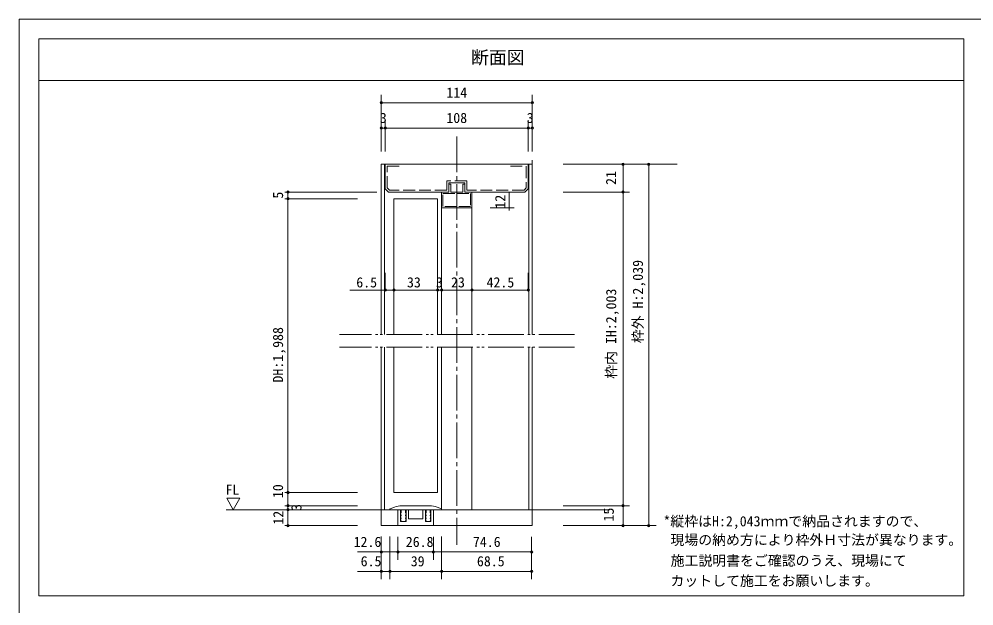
# Model space of a CAD drawing. Units: millimetres on the paper, enlarged 5 times, with parts at other scales. Extents: x -1000 to 1000, y -692 to 692.
# Drawn here: x -1000 to 202, y -46 to 692 of the extents above; entities that cross this region are included whole.
import ezdxf
from ezdxf.enums import TextEntityAlignment as Align

# ---------------------------------------------------------------- set-up
doc = ezdxf.new("R2010")
doc.units = ezdxf.units.MM
doc.header["$LTSCALE"] = 5
doc.header["$PDMODE"] = 32
doc.header["$PDSIZE"] = 3
for name, pattern in [('CHAIN2', [12, 9, -1, 1, -1]), ('DASHED3', [4, 3, -1]), ('DOUBLE_CHAIN2', [12.8, 9, -1, 0.6, -0.6, 0.6, -1])]:
    doc.linetypes.add(name, pattern=pattern)
for name, color, linetype, lineweight in [('1-0_下線', 7, 'Continuous', 20), ('1-1_0', 7, 'Continuous', 20), ('2-0_18', 7, 'Continuous', 20)]:
    doc.layers.add(name, color=color, linetype=linetype, lineweight=lineweight)
doc.styles.add('ＭＳ ゴシック', font='')
doc.styles.get('ＭＳ ゴシック').set_extended_font_data('MS Gothic')

msp = doc.modelspace()

# ---------------------------------------------------------------- linework, layer by layer
at = {"layer": '1-0_下線'}
for p, q in [((-975, 667.5), (190, 667.5)), ((-975, 667.5), (190, 667.5)), ((-975, -33.75), (-975, 667.5)), ((190, -33.75), (190, 667.5)), ((190, -33.75), (190, 667.5)), ((190, -33.75), (190, 667.5)), ((190, 615), (-975, 615)), ((-975, 615), (190, 615)), ((190, -33.75), (-975, -33.75))]:
    msp.add_line(p, q, dxfattribs=at)
for points in [[(190, -33.75), (-975, -33.75), (-975, 667.5)], [(-975, 615), (190, 615), (-975, 615)]]:
    msp.add_lwpolyline(points, dxfattribs=at)
at = {"layer": '1-1_0'}
for p, q in [((-975, 667.5), (190, 667.5)), ((190, -33.75), (190, 667.5)), ((-975, 615), (190, 615))]:
    msp.add_line(p, q, dxfattribs=at)
msp.add_lwpolyline([(-1000, -692.5), (1000, -692.5), (1000, 692.5), (-1000, 692.5)], close=True, dxfattribs=at)
msp.add_lwpolyline([(190, -33.75), (-975, -33.75), (-975, 667.5)], dxfattribs=at)
at = {"layer": '2-0_18', "color": 4, "lineweight": 9}
for p, q in [((-543.799, 597.223), (-543.799, 525.818)), ((-353.799, 597.223), (-353.799, 525.818)), ((-543.799, 587.223), (-353.799, 587.223)), ((-543.799, 565.346), (-543.799, 525.818)), ((-538.799, 565.346), (-538.799, 525.818)), ((-358.799, 565.346), (-358.799, 525.818)), ((-353.799, 565.346), (-353.799, 525.818)), ((-538.799, 555.346), (-543.799, 555.346)), ((-358.799, 555.346), (-538.799, 555.346)), ((-353.799, 555.346), (-358.799, 555.346))]:
    msp.add_line(p, q, dxfattribs=at)
at = {"layer": '2-0_18', "linetype": 'CHAIN2'}
msp.add_line((-448.799, 544.684), (-448.799, 30.579), dxfattribs=at)
at = {"layer": '2-0_18'}
for p, q in [((-543.799, 509.717), (-538.799, 509.717)), ((-543.799, 295.606), (-543.799, 509.717)), ((-539.633, 295.606), (-539.633, 509.717)), ((-538.799, 509.717), (-448.799, 509.717)), ((-538.799, 509.717), (-358.799, 509.717)), ((-538.799, 478.884), (-538.799, 509.717)), ((-353.799, 509.717), (-358.799, 509.717)), ((-358.799, 509.717), (-358.799, 478.884)), ((-357.966, 295.606), (-357.966, 509.717)), ((-353.799, 295.606), (-353.799, 514.717)), ((-353.799, 295.606), (-353.799, 509.717)), ((-314.772, 509.717), (-171.284, 509.717)), ((-239.342, 509.717), (-239.342, 54.826)), ((-207.003, 509.717), (-207.003, 54.826)), ((-456.299, 484.717), (-456.299, 474.717)), ((-436.299, 477.217), (-436.299, 488.884)), ((-549.3, 474.717), (-665.493, 474.717)), ((-661.424, 54.826), (-661.424, 474.717)), ((-382.642, 474.717), (-382.642, 451.712)), ((-314.772, 474.717), (-234.575, 474.717)), ((-239.342, 474.717), (-231.378, 474.717)), ((-573.707, 466.384), (-665.499, 466.384)), ((-573.701, 466.384), (-665.493, 466.384)), ((-527.966, 466.384), (-527.966, 295.606)), ((-527.966, 466.384), (-472.966, 466.384)), ((-472.966, 466.384), (-472.966, 295.606)), ((-467.966, 454.717), (-467.966, 295.606)), ((-429.633, 454.717), (-429.633, 295.606)), ((-406.646, 454.717), (-376.333, 454.717)), ((-538.799, 372.933), (-538.799, 351.273)), ((-358.799, 372.933), (-358.799, 351.273)), ((-583.455, 351.273), (-358.799, 351.273)), ((-543.799, 74.832), (-543.799, 279.587)), ((-539.633, 74.832), (-539.633, 279.587)), ((-472.966, 279.587), (-472.966, 96.499)), ((-467.966, 74.828), (-467.966, 279.587)), ((-429.633, 79.832), (-429.633, 279.587)), ((-429.633, 74.832), (-429.633, 279.587)), ((-357.966, 74.832), (-357.966, 279.587)), ((-353.799, 74.832), (-353.799, 279.587)), ((-573.707, 96.499), (-665.499, 96.499)), ((-256.619, 74.832), (-739.254, 74.832)), ((-573.701, 74.832), (-727.508, 74.832)), ((-573.707, 79.832), (-665.499, 79.832)), ((-573.707, 74.832), (-665.499, 74.832)), ((-543.799, 74.832), (-448.799, 74.832)), ((-543.799, 74.832), (-543.799, 54.826)), ((-543.071, 74.832), (-448.071, 74.832)), ((-532.973, 75.331), (-532.973, 74.832)), ((-532.973, 74.832), (-518.804, 74.832)), ((-518.804, 74.833), (-532.971, 74.833)), ((-532.97, 75.333), (-532.97, 74.833)), ((-532.731, 75.763), (-527.359, 77.962)), ((-519.64, 74.828), (-519.64, 59.828)), ((-518.804, 74.832), (-518.804, 71.084)), ((-517.878, 79.83), (-483.059, 79.829)), ((-513.471, 74.832), (-513.471, 71.084)), ((-513.471, 74.832), (-487.468, 74.832)), ((-512.639, 74.828), (-512.639, 59.828)), ((-509.473, 74.828), (-509.473, 63.159)), ((-491.47, 63.159), (-491.47, 74.828)), ((-488.304, 59.828), (-488.304, 74.828)), ((-487.468, 71.083), (-487.468, 74.831)), ((-482.133, 74.832), (-467.966, 74.832)), ((-482.133, 71.083), (-482.133, 74.831)), ((-481.303, 59.828), (-481.303, 74.828)), ((-478.137, 54.826), (-478.137, 74.828)), ((-468.207, 75.762), (-473.578, 77.961)), ((-467.967, 75.331), (-467.967, 74.832)), ((-353.799, 74.832), (-448.799, 74.832)), ((-353.799, 74.832), (-448.071, 74.832)), ((-314.772, 79.832), (-231.378, 79.832)), ((-519.639, 71.083), (-518.804, 71.083)), ((-519.639, 71.08), (-518.804, 67.328)), ((-519.639, 67.331), (-518.804, 67.331)), ((-519.639, 67.328), (-518.804, 63.579)), ((-519.639, 63.583), (-518.804, 63.583)), ((-519.639, 63.579), (-518.804, 59.83)), ((-513.471, 71.083), (-512.638, 71.083)), ((-512.638, 71.081), (-513.471, 67.329)), ((-513.471, 67.331), (-512.638, 67.331)), ((-512.638, 67.329), (-513.471, 63.58)), ((-513.471, 63.583), (-512.638, 63.583)), ((-512.638, 63.58), (-513.471, 59.831)), ((-509.473, 63.159), (-491.47, 63.159)), ((-488.303, 71.083), (-487.468, 71.083)), ((-488.303, 71.082), (-487.468, 67.33)), ((-488.303, 67.331), (-487.468, 67.331)), ((-488.303, 67.33), (-487.468, 63.582)), ((-488.303, 63.583), (-487.468, 63.583)), ((-488.303, 63.582), (-487.468, 59.832)), ((-481.301, 71.083), (-482.133, 67.331)), ((-482.133, 71.083), (-481.301, 71.083)), ((-481.301, 67.331), (-482.133, 63.583)), ((-482.133, 67.331), (-481.301, 67.331)), ((-482.133, 63.583), (-481.301, 63.583)), ((-481.301, 63.583), (-482.133, 59.834)), ((-573.707, 54.826), (-665.499, 54.826)), ((-522.807, 54.826), (-543.799, 54.826)), ((-522.807, 54.826), (-478.137, 54.826)), ((-519.64, 59.828), (-512.639, 59.828)), ((-488.304, 59.828), (-481.303, 59.828)), ((-314.772, 54.826), (-197.855, 54.826)), ((-543.804, -12.737), (-543.804, 41.152)), ((-543.804, 11.646), (-543.804, 40.632)), ((-532.969, -12.737), (-532.969, 41.152)), ((-522.807, 11.645), (-522.807, 40.632)), ((-522.806, 11.646), (-522.806, 40.632)), ((-478.137, 11.645), (-478.137, 40.632)), ((-478.137, 11.646), (-478.137, 40.632)), ((-478.137, 11.645), (-478.137, 40.632)), ((-467.966, -12.737), (-467.966, 41.152)), ((-354.534, 11.645), (-354.534, 40.632)), ((-543.804, 21.645), (-573.692, 21.645)), ((-543.804, 21.645), (-522.806, 21.645)), ((-522.807, 21.645), (-478.137, 21.645)), ((-522.806, 21.645), (-478.137, 21.645)), ((-354.534, 21.645), (-478.137, 21.645)), ((-478.137, 21.645), (-354.534, 21.645)), ((-467.966, -12.737), (-467.966, 21.645)), ((-354.534, -12.737), (-354.534, 21.645)), ((-543.804, -2.737), (-573.692, -2.737)), ((-543.804, -2.737), (-532.969, -2.737)), ((-532.969, -2.737), (-467.966, -2.737)), ((-467.966, -2.737), (-354.534, -2.737)), ((-467.966, -2.737), (-354.534, -2.737))]:
    msp.add_line(p, q, dxfattribs=at)
at = {"layer": '2-0_18', "linetype": 'DASHED3'}
for p, q in [((-381.299, 507.217), (-361.299, 507.217)), ((-361.299, 507.217), (-361.299, 479.919))]:
    msp.add_line(p, q, dxfattribs=at)
at = {"layer": '2-0_18', "linetype": 'DOUBLE_CHAIN2'}
for p, q in [((-300.348, 295.606), (-596.522, 295.606)), ((-300.348, 279.587), (-596.522, 279.587))]:
    msp.add_line(p, q, dxfattribs=at)
at = {"layer": '2-0_18', "linetype": 'DASHED3'}
for points in [[(-536.299, 479.919), (-536.299, 507.217), (-516.299, 507.217)], [(-436.299, 488.884), (-461.299, 488.884), (-461.299, 477.217), (-533.597, 477.217), (-536.299, 479.919)], [(-361.299, 479.919), (-364.002, 477.217), (-436.299, 477.217)]]:
    msp.add_lwpolyline(points, dxfattribs=at)
at = {"layer": '2-0_18'}
for points in [[(-438.799, 474.717), (-438.799, 486.384), (-458.799, 486.384), (-458.799, 474.717), (-534.633, 474.717), (-538.799, 478.884)], [(-458.799, 484.717), (-458.799, 474.717), (-467.966, 474.717)], [(-441.299, 484.717), (-441.299, 474.717), (-441.299, 484.717)], [(-441.299, 484.717), (-441.299, 474.717), (-441.299, 477.217), (-441.299, 474.717)], [(-438.799, 484.717), (-438.799, 474.717), (-429.633, 474.717)], [(-438.799, 474.717), (-429.633, 474.717), (-429.633, 454.717), (-448.799, 454.717), (-467.966, 454.717), (-467.966, 474.717), (-458.799, 474.717)], [(-456.299, 474.717), (-441.299, 474.717), (-456.299, 474.717)], [(-358.799, 478.884), (-362.966, 474.717), (-438.799, 474.717)], [(-527.966, 279.587), (-527.966, 96.499), (-472.966, 96.499)], [(-522.807, 74.828), (-522.807, 54.826), (-478.137, 54.826)], [(-478.137, 54.826), (-353.799, 54.826), (-353.799, 74.832)]]:
    msp.add_lwpolyline(points, dxfattribs=at)
for points in [[(-456.299, 484.717), (-458.799, 484.717), (-458.799, 474.717), (-458.799, 484.717)], [(-456.299, 484.717), (-456.299, 474.717), (-456.299, 477.217), (-456.299, 474.717)], [(-441.299, 484.717), (-438.799, 484.717), (-438.799, 474.717), (-438.799, 484.717)], [(-730.218, 74.832), (-721.972, 89.175), (-738.567, 89.175)]]:
    msp.add_lwpolyline(points, close=True, dxfattribs=at)
at = {"layer": '2-0_18', "linetype": 'DASHED3'}
msp.add_lwpolyline([(-431.299, 456.384), (-448.799, 456.384), (-466.299, 456.384), (-466.299, 473.05), (-448.799, 473.05), (-431.299, 473.05)], close=True, dxfattribs=at)
at = {"layer": '2-0_18'}
for centre, radius, start, end in [((-532.464, 75.331), 0.509, 122.01975, 180), ((-532.461, 75.333), 0.509, 122.01975, 180), ((-517.878, 54.849), 24.982, 90, 112.29801), ((-483.059, 54.847), 24.982, 67.70199, 90), ((-468.476, 75.331), 0.509, 0, 57.98025)]:
    msp.add_arc(centre, radius, start, end, dxfattribs=at)
at = {"layer": '2-0_18', "color": 4}
for p in [(-543.799, 587.223), (-353.799, 587.223), (-543.799, 555.346), (-538.799, 555.346), (-358.799, 555.346), (-353.799, 555.346)]:
    msp.add_point(p, dxfattribs=at)
at = {"layer": '2-0_18'}
for p in [(-239.342, 509.717), (-207.003, 509.717), (-661.424, 474.717), (-239.342, 474.717), (-661.424, 466.384), (-538.799, 351.273), (-527.966, 351.273), (-472.966, 351.273), (-467.966, 351.273), (-429.633, 351.273), (-358.799, 351.273), (-661.43, 96.499), (-661.43, 79.832), (-661.43, 74.832), (-239.342, 79.832), (-661.43, 54.826), (-239.342, 54.826), (-207.003, 54.826), (-543.804, 21.645), (-522.807, 21.645), (-522.806, 21.645), (-478.137, 21.645), (-478.137, 21.645), (-354.534, 21.645), (-543.804, -2.737), (-532.969, -2.737), (-467.966, -2.737), (-354.534, -2.737)]:
    msp.add_point(p, dxfattribs=at)

# ---------------------------------------------------------------- texts
at = {"layer": '1-1_0', "style": 'ＭＳ ゴシック'}
msp.add_text('断面図', height=16.5, dxfattribs=at).set_placement((-430.871, 630.989), align=Align.BOTTOM_LEFT)
at = {"layer": '2-0_18', "style": 'ＭＳ ゴシック'}
for s, p in [('114', (-461.924, 589.723)), ('3', (-545.674, 557.846)), ('108', (-461.924, 557.846)), ('3', (-360.674, 557.846)), ('6.5', (-575.333, 350.856)), ('33', (-511.483, 350.856)), ('3', (-474.953, 350.856)), ('23', (-455.987, 350.879)), ('42.5', (-411.288, 350.856)), ('FL', (-740.047, 89.73)), ('*縦枠はH:2,043ｍｍで納品されますので、', (-188.543, 50.086)), ('12.6', (-578.718, 24.145)), ('26.8', (-512.972, 24.145)), ('26.8', (-512.972, 24.145)), ('74.6', (-428.471, 24.145)), ('現場の納め方により枠外Ｈ寸法が異なります。', (-179.655, 26.623)), ('6.5', (-569.831, -0.237)), ('39', (-506.718, -0.237)), ('68.5', (-423.386, -0.237)), ('施工説明書をご確認のうえ、現場にて', (-179.536, 0.488)), ('カットして施工をお願いします。', (-179.655, -24.861))]:
    msp.add_text(s, height=12.83, dxfattribs=at).set_placement(p, align=Align.BOTTOM_LEFT)
for s, p in [('21', (-244.262, 483.715)), ('5', (-663.711, 466.452)), ('12', (-383.88, 453.884)), ('枠外 H:2,039', (-210.503, 284.456)), ('枠内 IH:2,003', (-244.153, 239.638)), ('DH:1,988', (-663.711, 234.935)), ('10', (-663.717, 89.453)), ('12', (-663.302, 56.039)), ('3', (-640.561, 73.34)), ('15', (-247.161, 59.946))]:
    msp.add_text(s, height=12.83, rotation=90, dxfattribs=at).set_placement(p, align=Align.BOTTOM_LEFT)

doc.saveas('drawing.dxf')
